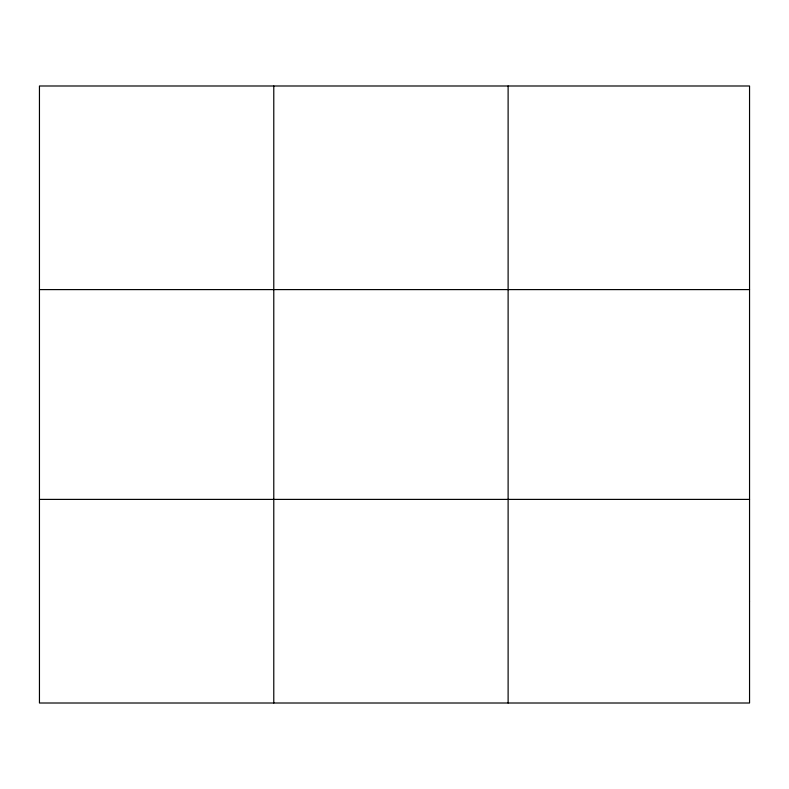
<?xml version="1.0" encoding="UTF-8"?>
<svg xmlns="http://www.w3.org/2000/svg" width="789" height="789" viewBox="0 0 789 789"><rect width="100%" height="100%" fill="white"/><g stroke="black" fill="none" stroke-linecap="round" stroke-linejoin="round"><path stroke-width="1.18" d="M273.783 85.991L273.783 703.009M508.116 85.991L508.116 703.009M39.45 289.602L749.55 289.602M39.45 499.398L749.55 499.398M749.55 601.198L749.55 703.009L39.45 703.009L39.45 85.991L749.55 85.991L749.55 601.198"/></g></svg>
